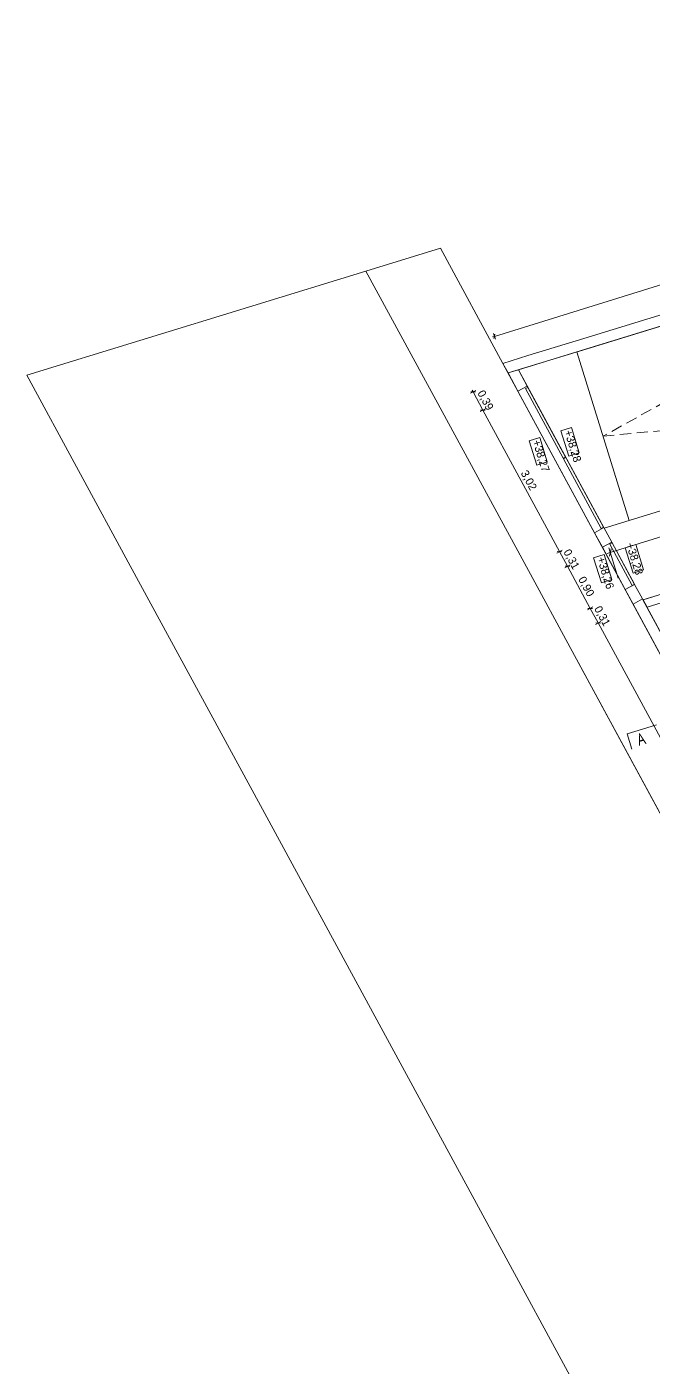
# Model space of a CAD drawing. Header units: metres. Extents: x -111189 to -108577, y -72951 to -72647.
# Drawn here: x -110655.18 to -110643.42, y -72672.56 to -72647.43 of the extents above; entities that cross this region are included whole.
import ezdxf

# ---------------------------------------------------------------- set-up
doc = ezdxf.new("R2010")
doc.units = ezdxf.units.M
doc.header["$MEASUREMENT"] = 0
doc.linetypes.add('Escondido', pattern=[0.3175, 0.211667, -0.105833])
doc.linetypes.add('OTK - Traço Ponto CORTES_ALÇ', pattern=[0.6, 0.3, -0.15, 0, -0.15])
for name, color, linetype in [('00 - Cotas Implantação', 7, 'Continuous'), ('00 - Muros - Pormenores', 7, 'Continuous'), ('01 - TERRENO PROPOSTO', 7, 'Continuous'), ('02 - ESTRADAS', 7, 'Continuous'), ('02 - PASSEIOS', 7, 'Continuous'), ('07 - MUROS', 7, 'Continuous'), ('12 - COTAS ALTIMÉTRICAS', 7, 'Continuous'), ('14 - CORTES.Marcadores', 7, 'Continuous')]:
    doc.layers.add(name, color=color, linetype=linetype)
doc.styles.add('ESTILO_GERADO_2', font='malgunsl.ttf')
doc.styles.add('ESTILO_GERADO_3', font='AGENCYR.TTF')
doc.styles.add('ESTILO_GERADO_4', font='malgunsl.ttf', dxfattribs={"width": 0.8})
doc.dimstyles.new('ESTILO_GERADO__3', dxfattribs={"dimtxt": 0.15, "dimasz": 0.095, "dimexe": 0.18, "dimexo": 0.5, "dimgap": 0, "dimtad": 1, "dimzin": 0, "dimdsep": 46, "dimtxsty": 'ESTILO_GERADO_2', "dimblk": 'ARROWHEAD_2', "dimblk1": 'ARROWHEAD_2', "dimblk2": 'ARROWHEAD_2', "dimcen": 0.09, "dimclrd": 252, "dimclre": 252, "dimclrt": 252, "dimadec": 0, "dimazin": 0, "dimtfac": 1, "dimtdec": 4, "dimtmove": 0, "dimatfit": 3, "dimfxl": 1, "dimtolj": 1, "dimtzin": 0, "dimarcsym": 0})
doc.dimstyles.new('ESTILO_GERADO__4', dxfattribs={"dimtxt": 0.15, "dimasz": 0.057, "dimexe": 0.18, "dimexo": 0.05, "dimgap": 0, "dimtad": 1, "dimzin": 0, "dimdsep": 46, "dimtxsty": 'ESTILO_GERADO_3', "dimblk": 'ARROWHEAD_2', "dimblk1": 'ARROWHEAD_2', "dimblk2": 'ARROWHEAD_2', "dimcen": 0.09, "dimclrd": 252, "dimclre": 252, "dimclrt": 252, "dimadec": 0, "dimazin": 0, "dimtfac": 1, "dimtdec": 4, "dimtmove": 0, "dimatfit": 3, "dimfxl": 1, "dimtolj": 1, "dimtzin": 0, "dimarcsym": 0})

# ---------------------------------------------------------------- blocks, each defined once
blk = doc.blocks.new('Malha_23_1', base_point=(-110643.612, -72658.179))
at = {"layer": '07 - MUROS', "color": 252, "linetype": 'Continuous', "lineweight": 13, "flags": 128}
blk.add_lwpolyline([(-110643.612, -72658.179), (-110643.539, -72658.314), (-110639.236, -72656.976), (-110639.281, -72656.833)], close=True, dxfattribs=at)
blk = doc.blocks.new('Malha_26_1', base_point=(-110620.639, -72666.409))
at = {"layer": '07 - MUROS', "color": 252, "linetype": 'Continuous', "lineweight": 13, "flags": 128}
blk.add_lwpolyline([(-110620.639, -72666.409), (-110622.128, -72661.659), (-110623.584, -72657.012), (-110625.031, -72652.272), (-110625.796, -72650.057), (-110626.374, -72647.693), (-110629.096, -72648.603), (-110632.282, -72649.668), (-110644.665, -72653.469), (-110645.714, -72653.791), (-110646.147, -72653.924), (-110646.244, -72653.745), (-110645.773, -72653.6), (-110644.724, -72653.278), (-110632.357, -72649.482), (-110629.144, -72648.408), (-110626.437, -72647.503), (-110626.231, -72647.435), (-110626.18, -72647.646), (-110625.605, -72649.994), (-110624.842, -72652.207), (-110623.355, -72657.078), (-110621.937, -72661.599), (-110620.448, -72666.346), (-110620.388, -72666.537), (-110620.576, -72666.599), (-110622.437, -72667.217), (-110625.392, -72668.169), (-110630.529, -72669.794), (-110636.058, -72671.544), (-110636.525, -72671.692), (-110636.622, -72671.513), (-110636.117, -72671.353), (-110630.63, -72669.617), (-110625.454, -72667.979), (-110622.5, -72667.027)], close=True, dxfattribs=at)
blk = doc.blocks.new('Malha_27_1', base_point=(-110648.814, -72652.014))
at = {"layer": '02 - ESTRADAS', "color": 252, "linetype": 'Continuous', "lineweight": 13, "flags": 128}
blk.add_lwpolyline([(-110648.814, -72652.014), (-110647.503, -72654.427), (-110645.647, -72657.845), (-110645.063, -72658.92), (-110643.891, -72661.076), (-110639.557, -72669.056), (-110637.762, -72672.361), (-110630.3, -72686.097), (-110636.635, -72688.088), (-110643.49, -72675.473), (-110645.349, -72672.051), (-110645.906, -72671.028), (-110650.794, -72662.033), (-110653.235, -72657.54), (-110655.176, -72653.967)], close=True, dxfattribs=at)
blk = doc.blocks.new('Malha_28_1', base_point=(-110648.814, -72652.014))
at = {"layer": '02 - PASSEIOS', "color": 252, "linetype": 'Continuous', "lineweight": 13, "flags": 128}
blk.add_lwpolyline([(-110648.814, -72652.014), (-110647.414, -72651.585), (-110646.244, -72653.745), (-110644.392, -72657.165), (-110643.809, -72658.241), (-110638.317, -72668.383), (-110636.525, -72671.692), (-110628.953, -72685.674), (-110630.3, -72686.097), (-110637.762, -72672.361), (-110639.557, -72669.056), (-110645.063, -72658.92), (-110645.647, -72657.845), (-110647.503, -72654.427)], close=True, dxfattribs=at)
blk = doc.blocks.new('Malha_29_1', base_point=(-110643.625, -72658.162))
at = {"layer": '07 - MUROS', "color": 252, "linetype": 'Continuous', "lineweight": 13, "flags": 128}
blk.add_lwpolyline([(-110643.625, -72658.162), (-110643.801, -72658.257), (-110636.622, -72671.513), (-110636.428, -72671.451)], close=True, dxfattribs=at)
blk = doc.blocks.new('Malha_30_1', base_point=(-110645.962, -72654.266))
at = {"layer": '07 - MUROS', "color": 252, "linetype": 'Continuous', "lineweight": 13, "flags": 128}
blk.add_lwpolyline([(-110645.962, -72654.266), (-110645.786, -72654.171), (-110645.952, -72653.864), (-110646.147, -72653.924)], close=True, dxfattribs=at)
blk = doc.blocks.new('Malha_31_1', base_point=(-110645.11, -72655.524))
at = {"layer": '07 - MUROS', "color": 252, "linetype": 'Continuous', "lineweight": 13, "flags": 128}
blk.add_lwpolyline([(-110645.11, -72655.524), (-110645.066, -72655.501), (-110645.773, -72654.195), (-110645.817, -72654.218)], close=True, dxfattribs=at)
blk = doc.blocks.new('Malha_33_1', base_point=(-110644.525, -72656.919))
at = {"layer": '07 - MUROS', "color": 252, "linetype": 'Continuous', "lineweight": 13, "flags": 128}
blk.add_lwpolyline([(-110644.525, -72656.919), (-110644.349, -72656.824), (-110645.786, -72654.171), (-110645.962, -72654.266)], close=True, dxfattribs=at)
blk = doc.blocks.new('Malha_34_1', base_point=(-110644.398, -72656.839))
at = {"layer": '07 - MUROS', "color": 252, "linetype": 'Continuous', "lineweight": 13, "flags": 128}
blk.add_lwpolyline([(-110644.398, -72656.839), (-110644.354, -72656.815), (-110645.061, -72655.509), (-110645.105, -72655.533)], close=True, dxfattribs=at)
blk = doc.blocks.new('Malha_35_1', base_point=(-110644.856, -72653.528))
at = {"layer": '07 - MUROS', "color": 252, "linetype": 'Continuous', "lineweight": 13, "flags": 128}
blk.add_lwpolyline([(-110644.856, -72653.528), (-110645.952, -72653.864), (-110644.343, -72656.836), (-110643.873, -72656.69)], close=True, dxfattribs=at)
blk = doc.blocks.new('Malha_36_1', base_point=(-110644.201, -72657.097))
at = {"layer": '07 - MUROS', "color": 252, "linetype": 'Continuous', "lineweight": 13, "flags": 128}
blk.add_lwpolyline([(-110644.201, -72657.097), (-110644.349, -72656.824), (-110644.525, -72656.919), (-110644.377, -72657.193)], close=True, dxfattribs=at)
blk = doc.blocks.new('Malha_37_1', base_point=(-110643.949, -72657.984))
at = {"layer": '07 - MUROS', "color": 252, "linetype": 'Continuous', "lineweight": 13, "flags": 128}
blk.add_lwpolyline([(-110643.949, -72657.984), (-110643.773, -72657.889), (-110644.201, -72657.098), (-110644.377, -72657.193)], close=True, dxfattribs=at)
blk = doc.blocks.new('Malha_38_1', base_point=(-110643.625, -72658.162))
at = {"layer": '07 - MUROS', "color": 252, "linetype": 'Continuous', "lineweight": 13, "flags": 128}
blk.add_lwpolyline([(-110643.625, -72658.162), (-110643.773, -72657.889), (-110643.949, -72657.983), (-110643.8, -72658.257)], close=True, dxfattribs=at)
blk = doc.blocks.new('Malha_39_1', base_point=(-110643.819, -72657.907))
at = {"layer": '07 - MUROS', "color": 252, "linetype": 'Continuous', "lineweight": 13, "flags": 128}
blk.add_lwpolyline([(-110643.819, -72657.907), (-110643.775, -72657.883), (-110644.194, -72657.11), (-110644.238, -72657.133)], close=True, dxfattribs=at)
blk = doc.blocks.new('*D216', base_point=(-110423.429, -72763.774))
at = {"layer": '00 - Muros - Pormenores', "color": 252, "linetype": 'Continuous', "lineweight": 13, "transparency": 16777216}
for p, q in [((-110646.852, -72654.306), (-110646.753, -72654.252)), ((-110646.759, -72654.28), (-110646.846, -72654.278)), ((-110646.82, -72654.247), (-110646.803, -72654.279)), ((-110646.803, -72654.279), (-110646.617, -72654.621)), ((-110646.667, -72654.648), (-110646.568, -72654.594)), ((-110646.574, -72654.622), (-110646.661, -72654.62)), ((-110646.617, -72654.621), (-110645.181, -72657.274))]:
    blk.add_line(p, q, dxfattribs=at)
at = {"layer": '00 - Muros - Pormenores', "color": 252, "lineweight": 13, "transparency": 16777216, "insert": (-110646.751, -72654.312), "char_height": 0.15, "attachment_point": 7, "rotation": 298.4373, "style": 'ESTILO_GERADO_3'}
blk.add_mtext('\\A1;{\\pql;\\fAgency FB|b0|i0|c0|p0;\\W1.000000;0,39}', dxfattribs=at)
blk = doc.blocks.new('ARROWHEAD_2')
at = {"color": 0, "linetype": 'Continuous', "lineweight": 0}
for p, q in [((0, 0), (-1, 0)), ((-0.38, -0.66), (0.38, 0.66))]:
    blk.add_line(p, q, dxfattribs=at)
blk = doc.blocks.new('*D217', base_point=(-110423.429, -72763.774))
at = {"layer": '00 - Muros - Pormenores', "color": 252, "linetype": 'Continuous', "lineweight": 13, "transparency": 16777216}
for p, q in [((-110646.574, -72654.622), (-110646.661, -72654.62)), ((-110646.617, -72654.621), (-110645.181, -72657.274)), ((-110645.23, -72657.301), (-110645.131, -72657.248)), ((-110645.137, -72657.276), (-110645.224, -72657.273))]:
    blk.add_line(p, q, dxfattribs=at)
at = {"layer": '00 - Muros - Pormenores', "color": 252, "lineweight": 13, "transparency": 16777216, "insert": (-110645.938, -72655.813), "char_height": 0.15, "attachment_point": 7, "rotation": 298.4373, "style": 'ESTILO_GERADO_3'}
blk.add_mtext('\\A1;{\\pql;\\fAgency FB|b0|i0|c0|p0;\\W1.000000;3,02}', dxfattribs=at)
blk = doc.blocks.new('*D218', base_point=(-110423.429, -72763.774))
at = {"layer": '00 - Muros - Pormenores', "color": 252, "linetype": 'Continuous', "lineweight": 13, "transparency": 16777216}
for p, q in [((-110645.23, -72657.301), (-110645.131, -72657.248)), ((-110645.137, -72657.276), (-110645.224, -72657.273)), ((-110645.181, -72657.274), (-110645.032, -72657.548)), ((-110644.989, -72657.549), (-110645.076, -72657.547))]:
    blk.add_line(p, q, dxfattribs=at)
at = {"layer": '00 - Muros - Pormenores', "color": 252, "lineweight": 13, "transparency": 16777216, "insert": (-110645.137, -72657.292), "char_height": 0.15, "attachment_point": 7, "rotation": 298.4373, "style": 'ESTILO_GERADO_3'}
blk.add_mtext('\\A1;{\\pql;\\fAgency FB|b0|i0|c0|p0;\\W1.000000;0,31}', dxfattribs=at)
blk = doc.blocks.new('*D219', base_point=(-110423.429, -72763.774))
at = {"layer": '00 - Muros - Pormenores', "color": 252, "linetype": 'Continuous', "lineweight": 13, "transparency": 16777216}
for p, q in [((-110645.181, -72657.274), (-110645.032, -72657.548)), ((-110645.082, -72657.575), (-110644.983, -72657.521)), ((-110644.989, -72657.549), (-110645.076, -72657.547)), ((-110645.032, -72657.548), (-110644.604, -72658.339)), ((-110644.654, -72658.366), (-110644.555, -72658.312)), ((-110644.561, -72658.34), (-110644.647, -72658.338)), ((-110644.604, -72658.339), (-110644.456, -72658.612))]:
    blk.add_line(p, q, dxfattribs=at)
at = {"layer": '00 - Muros - Pormenores', "color": 252, "lineweight": 13, "transparency": 16777216, "insert": (-110644.859, -72657.804), "char_height": 0.15, "attachment_point": 7, "rotation": 298.4373, "style": 'ESTILO_GERADO_3'}
blk.add_mtext('\\A1;{\\pql;\\fAgency FB|b0|i0|c0|p0;\\W1.000000;0,90}', dxfattribs=at)
blk = doc.blocks.new('*D220', base_point=(-110423.429, -72763.774))
at = {"layer": '00 - Muros - Pormenores', "color": 252, "linetype": 'Continuous', "lineweight": 13, "transparency": 16777216}
for p, q in [((-110644.654, -72658.366), (-110644.555, -72658.312)), ((-110644.561, -72658.34), (-110644.647, -72658.338)), ((-110644.604, -72658.339), (-110644.456, -72658.612)), ((-110644.505, -72658.639), (-110644.407, -72658.586)), ((-110644.413, -72658.614), (-110644.499, -72658.611)), ((-110644.456, -72658.612), (-110637.278, -72671.868))]:
    blk.add_line(p, q, dxfattribs=at)
at = {"layer": '00 - Muros - Pormenores', "color": 252, "lineweight": 13, "transparency": 16777216, "insert": (-110644.56, -72658.357), "char_height": 0.15, "attachment_point": 7, "rotation": 298.4373, "style": 'ESTILO_GERADO_3'}
blk.add_mtext('\\A1;{\\pql;\\fAgency FB|b0|i0|c0|p0;\\W1.000000;0,31}', dxfattribs=at)
blk = doc.blocks.new('*D221', base_point=(-110423.429, -72763.774))
at = {"layer": '00 - Muros - Pormenores', "color": 252, "linetype": 'Continuous', "lineweight": 13, "transparency": 16777216}
for p, q in [((-110644.505, -72658.639), (-110644.407, -72658.586)), ((-110644.413, -72658.614), (-110644.499, -72658.611)), ((-110644.456, -72658.612), (-110637.278, -72671.868)), ((-110637.327, -72671.894), (-110637.228, -72671.841)), ((-110637.321, -72671.866), (-110637.235, -72671.869)), ((-110637.278, -72671.868), (-110637.26, -72671.9))]:
    blk.add_line(p, q, dxfattribs=at)
at = {"layer": '00 - Muros - Pormenores', "color": 252, "lineweight": 13, "transparency": 16777216, "insert": (-110640.914, -72665.091), "char_height": 0.15, "attachment_point": 7, "rotation": 298.4373, "style": 'ESTILO_GERADO_3'}
blk.add_mtext('\\A1;{\\pql;\\fAgency FB|b0|i0|c0|p0;\\W1.000000;15,07}', dxfattribs=at)
blk = doc.blocks.new('*D225', base_point=(-110423.429, -72763.774))
at = {"layer": '00 - Muros - Pormenores', "color": 252, "linetype": 'Continuous', "lineweight": 13, "transparency": 16777216}
for p, q in [((-110631.428, -72648.584), (-110646.402, -72653.239)), ((-110631.445, -72648.53), (-110631.412, -72648.638)), ((-110631.438, -72648.626), (-110631.419, -72648.542)), ((-110631.393, -72648.573), (-110631.428, -72648.584)), ((-110646.402, -72653.239), (-110646.437, -72653.249)), ((-110646.418, -72653.185), (-110646.385, -72653.292)), ((-110646.392, -72653.196), (-110646.411, -72653.281))]:
    blk.add_line(p, q, dxfattribs=at)
at = {"layer": '00 - Muros - Pormenores', "color": 252, "lineweight": 13, "transparency": 16777216, "insert": (-110639.076, -72650.93), "char_height": 0.15, "attachment_point": 7, "rotation": 17.2685, "style": 'ESTILO_GERADO_3'}
blk.add_mtext('\\A1;{\\pql;\\fAgency FB|b0|i0|c0|p0;\\W1.000000;15,68}', dxfattribs=at)
blk = doc.blocks.new('Cotas de Nível_9_1', base_point=(-110644.854, -72655.437))
at = {"layer": '12 - COTAS ALTIMÉTRICAS', "color": 252, "linetype": 'Continuous', "lineweight": 13, "flags": 128}
blk.add_lwpolyline([(-110645.156, -72655.01), (-110645.009, -72655.482), (-110644.811, -72655.421), (-110644.958, -72654.948)], close=True, dxfattribs=at)
at = {"layer": '12 - COTAS ALTIMÉTRICAS', "color": 252, "lineweight": 13, "insert": (-110645.12, -72655.029), "char_height": 0.15, "attachment_point": 7, "rotation": 287.2685, "style": 'ESTILO_GERADO_3'}
blk.add_mtext('\\A1;{\\pql;\\fAgency FB|b0|i0|c0|p0;\\W1.000000;+38,28}', dxfattribs=at)
blk = doc.blocks.new('Cotas de Nível_10_1', base_point=(-110645.646, -72655.314))
at = {"layer": '12 - COTAS ALTIMÉTRICAS', "color": 252, "linetype": 'Continuous', "lineweight": 13, "flags": 128}
blk.add_lwpolyline([(-110645.75, -72655.194), (-110645.607, -72655.654), (-110645.41, -72655.593), (-110645.552, -72655.133)], close=True, dxfattribs=at)
at = {"layer": '12 - COTAS ALTIMÉTRICAS', "color": 252, "lineweight": 13, "insert": (-110645.715, -72655.213), "char_height": 0.15, "attachment_point": 7, "rotation": 287.2685, "style": 'ESTILO_GERADO_3'}
blk.add_mtext('\\A1;{\\pql;\\fAgency FB|b0|i0|c0|p0;\\W1.000000;+38,27}', dxfattribs=at)
blk = doc.blocks.new('Cotas de Nível_11_1', base_point=(-110644.347, -72657.456))
at = {"layer": '12 - COTAS ALTIMÉTRICAS', "color": 252, "linetype": 'Continuous', "lineweight": 13, "flags": 128}
blk.add_lwpolyline([(-110644.542, -72657.389), (-110644.396, -72657.86), (-110644.198, -72657.799), (-110644.344, -72657.327)], close=True, dxfattribs=at)
at = {"layer": '12 - COTAS ALTIMÉTRICAS', "color": 252, "lineweight": 13, "insert": (-110644.506, -72657.408), "char_height": 0.15, "attachment_point": 7, "rotation": 287.2685, "style": 'ESTILO_GERADO_3'}
blk.add_mtext('\\A1;{\\pql;\\fAgency FB|b0|i0|c0|p0;\\W1.000000;+38,26}', dxfattribs=at)
blk = doc.blocks.new('*D260', base_point=(-110423.429, -72763.774))
at = {"layer": '00 - Cotas Implantação', "color": 252, "linetype": 'Continuous', "lineweight": 13, "transparency": 16777216}
for p, q in [((-110629.897, -72652.836), (-110639.59, -72655.849)), ((-110639.59, -72655.849), (-110644.229, -72657.291)), ((-110639.617, -72655.76), (-110639.441, -72656.327)), ((-110639.606, -72655.92), (-110639.574, -72655.779)), ((-110644.229, -72657.291), (-110644.287, -72657.31)), ((-110644.256, -72657.202), (-110644.08, -72657.769)), ((-110644.213, -72657.221), (-110644.245, -72657.362))]:
    blk.add_line(p, q, dxfattribs=at)
at = {"layer": '00 - Cotas Implantação', "color": 252, "lineweight": 13, "transparency": 16777216, "insert": (-110642.106, -72656.6), "char_height": 0.15, "attachment_point": 7, "rotation": 17.2685, "style": 'ESTILO_GERADO_2'}
blk.add_mtext('\\A1;{\\pql;\\fMalgun Gothic Semilight|b0|i0|c0|p0;\\W1.000000;4,86}', dxfattribs=at)
blk = doc.blocks.new('*D267', base_point=(-110423.429, -72763.774))
at = {"layer": '00 - Cotas Implantação', "color": 252, "linetype": 'Continuous', "lineweight": 13, "transparency": 16777216}
for p, q in [((-110641.35, -72652.441), (-110641.368, -72652.382)), ((-110641.261, -72652.413), (-110641.828, -72652.589)), ((-110641.28, -72652.457), (-110641.421, -72652.425)), ((-110639.923, -72657.033), (-110641.35, -72652.441)), ((-110639.445, -72656.884), (-110640.012, -72657.06)), ((-110639.993, -72657.017), (-110639.852, -72657.049)), ((-110638.364, -72662.046), (-110639.923, -72657.033))]:
    blk.add_line(p, q, dxfattribs=at)
at = {"layer": '00 - Cotas Implantação', "color": 252, "lineweight": 13, "transparency": 16777216, "insert": (-110640.661, -72654.556), "char_height": 0.15, "attachment_point": 7, "rotation": 287.2685, "style": 'ESTILO_GERADO_2'}
blk.add_mtext('\\A1;{\\pql;\\fMalgun Gothic Semilight|b0|i0|c0|p0;\\W1.000000;4,81}', dxfattribs=at)
blk = doc.blocks.new('Plano de Corte_6_1', base_point=(-110622.355, -72653.99))
at = {"layer": '14 - CORTES.Marcadores', "color": 252, "linetype": 'OTK - Traço Ponto CORTES_ALÇ', "lineweight": 13}
blk.add_line((-110622.641, -72654.079), (-110643.626, -72660.602), dxfattribs=at)
at = {"layer": '14 - CORTES.Marcadores', "color": 252, "linetype": 'Continuous', "lineweight": 13}
for p, q in [((-110622.355, -72653.99), (-110622.641, -72654.079)), ((-110622.355, -72653.99), (-110622.266, -72654.276)), ((-110643.913, -72660.692), (-110643.626, -72660.602)), ((-110643.913, -72660.692), (-110643.824, -72660.978))]:
    blk.add_line(p, q, dxfattribs=at)
at = {"layer": '14 - CORTES.Marcadores', "color": 7, "lineweight": 5, "char_height": 0.22, "rotation": 17.2685, "style": 'ESTILO_GERADO_4'}
for s, insert, attachment_point in [('\\A1;{\\pqr;\\pt0;\\fMalgun Gothic Semilight|b0|i0|c0|p0;\\W0.800000;A}', (-110622.414, -72654.301), 9), ('\\A1;{\\pql;\\pt0;\\fMalgun Gothic Semilight|b0|i0|c0|p0;\\W0.800000;A}', (-110643.688, -72660.915), 7)]:
    blk.add_mtext(s, dxfattribs=dict(at, insert=insert, attachment_point=attachment_point))

msp = doc.modelspace()

# ---------------------------------------------------------------- linework, layer by layer
at = {"layer": '01 - TERRENO PROPOSTO', "color": 252, "linetype": 'Continuous', "lineweight": 13}
for p, q in [((-110642.177, -72657.733), (-110643.615, -72658.18)), ((-110643.615, -72658.18), (-110641.969, -72661.219))]:
    msp.add_line(p, q, dxfattribs=at)
at = {"layer": '07 - MUROS', "color": 252, "linetype": 'Escondido', "lineweight": 13}
for p, q in [((-110637.352, -72651.224), (-110644.364, -72655.109)), ((-110644.364, -72655.109), (-110636.389, -72654.363))]:
    msp.add_line(p, q, dxfattribs=at)
at = {"layer": '07 - MUROS', "color": 252, "linetype": 'Continuous', "lineweight": 13}
for p, q in [((-110644.856, -72653.528), (-110640.707, -72652.254)), ((-110643.873, -72656.69), (-110644.856, -72653.528)), ((-110642.622, -72656.301), (-110643.873, -72656.69))]:
    msp.add_line(p, q, dxfattribs=at)
at = {"layer": '12 - COTAS ALTIMÉTRICAS', "color": 252, "linetype": 'Continuous', "lineweight": 13, "flags": 128}
msp.add_lwpolyline([(-110643.949, -72657.204), (-110643.802, -72657.676), (-110643.604, -72657.614), (-110643.751, -72657.143), (-110643.949, -72657.204)], close=True, dxfattribs=at)

# ---------------------------------------------------------------- block references
at = {"layer": '02 - ESTRADAS', "color": 252, "lineweight": 13}
msp.add_blockref('Malha_27_1', (-110648.814, -72652.014), dxfattribs=at)
at = {"layer": '02 - PASSEIOS', "color": 252, "lineweight": 13}
msp.add_blockref('Malha_28_1', (-110648.814, -72652.014), dxfattribs=at)
at = {"layer": '07 - MUROS', "color": 252, "lineweight": 13}
for name, p in [('Malha_26_1', (-110620.639, -72666.409)), ('Malha_35_1', (-110644.856, -72653.528)), ('Malha_30_1', (-110645.962, -72654.266)), ('Malha_33_1', (-110644.525, -72656.919)), ('Malha_31_1', (-110645.11, -72655.524)), ('Malha_34_1', (-110644.398, -72656.839)), ('Malha_36_1', (-110644.201, -72657.097)), ('Malha_23_1', (-110643.612, -72658.179)), ('Malha_37_1', (-110643.949, -72657.984)), ('Malha_39_1', (-110643.819, -72657.907)), ('Malha_38_1', (-110643.625, -72658.162)), ('Malha_29_1', (-110643.625, -72658.162))]:
    msp.add_blockref(name, p, dxfattribs=at)
at = {"layer": '12 - COTAS ALTIMÉTRICAS', "color": 252, "lineweight": 13}
for name, p in [('Cotas de Nível_10_1', (-110645.646, -72655.314)), ('Cotas de Nível_9_1', (-110644.854, -72655.437)), ('Cotas de Nível_11_1', (-110644.347, -72657.456))]:
    msp.add_blockref(name, p, dxfattribs=at)
at = {"layer": '14 - CORTES.Marcadores', "color": 252, "lineweight": 13}
msp.add_blockref('Plano de Corte_6_1', (-110622.355, -72653.99), dxfattribs=at)

# ---------------------------------------------------------------- texts
at = {"layer": '12 - COTAS ALTIMÉTRICAS', "color": 252, "linetype": 'Continuous', "lineweight": 13, "insert": (-110643.7, -72657.385), "char_height": 0.15, "attachment_point": 2, "rotation": 287.2685, "style": 'ESTILO_GERADO_3'}
msp.add_mtext('\\A1;{\\pqc;\\fAgency FB|b0|i0|c0|p0;\\W1.000000;+38,2\\fAgency FB|b0|i0|c0|p0;\\W1.000000;8}', dxfattribs=at)

# ---------------------------------------------------------------- dimensions: what is measured, and where the dimension line sits
at = {"layer": '00 - Cotas Implantação', "color": 252, "linetype": 'Continuous', "lineweight": 13}
for base, p2, angle, picture, middle, turn in [((-110641.35, -72652.441), (-110644.095, -72653.294), 107.2685, '*D267', (-110640.532, -72654.719), 287.2685), ((-110644.229, -72657.291), (-110644.101, -72657.703), 197.2685, '*D260', (-110641.943, -72656.471), 17.2685)]:
    dim = msp.add_linear_dim(base=base, p1=(-110639.284, -72656.834), p2=p2, angle=angle, dimstyle='ESTILO_GERADO__3', dxfattribs=at)
    dim.commit()
    dim.dimension.update_dxf_attribs({"geometry": picture, "text_midpoint": middle, "dimtype": 160, "text_rotation": turn})
at = {"layer": '00 - Muros - Pormenores', "color": 252, "linetype": 'Continuous', "lineweight": 13}
for base, p1, p2, angle, picture, middle, turn in [((-110646.402, -72653.239), (-110631.428, -72648.584), (-110646.244, -72653.745), 197.2685, '*D225', (-110638.858, -72650.784), 17.2685), ((-110646.617, -72654.621), (-110646.147, -72653.924), (-110645.962, -72654.266), 298.4373, '*D216', (-110646.592, -72654.447), 298.4373), ((-110645.181, -72657.274), (-110645.962, -72654.266), (-110644.525, -72656.919), 298.4373, '*D217', (-110645.78, -72655.948), 298.4373), ((-110645.032, -72657.548), (-110644.525, -72656.919), (-110644.377, -72657.193), 298.4373, '*D218', (-110644.978, -72657.427), 298.4373), ((-110644.604, -72658.339), (-110644.377, -72657.193), (-110643.949, -72657.984), 298.4373, '*D219', (-110644.701, -72657.94), 298.4373), ((-110644.456, -72658.612), (-110643.949, -72657.984), (-110643.801, -72658.257), 298.4373, '*D220', (-110644.402, -72658.492), 298.4373), ((-110637.2778, -72671.8676), (-110643.8005, -72658.2575), (-110636.6223, -72671.5125), 298.4373, '*D221', (-110640.728, -72665.276), 298.4373)]:
    dim = msp.add_linear_dim(base=base, p1=p1, p2=p2, angle=angle, dimstyle='ESTILO_GERADO__4', dxfattribs=at)
    dim.commit()
    dim.dimension.update_dxf_attribs({"geometry": picture, "text_midpoint": middle, "dimtype": 160, "text_rotation": turn})

doc.saveas('drawing.dxf')
